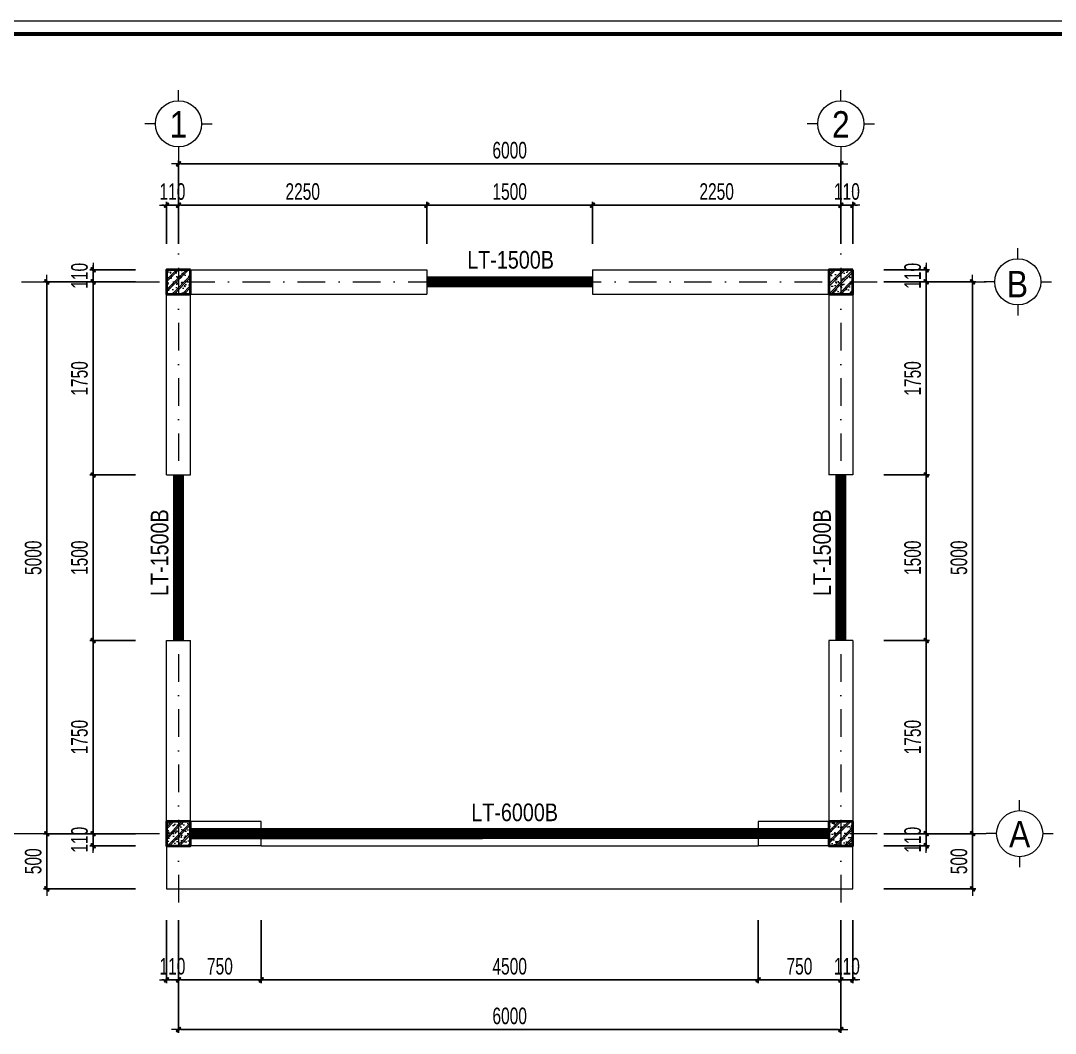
# Model space of a CAD drawing. Header units: millimetres. Extents: x 108335 to 288936, y -578047 to -548347.
# Drawn here: x 240674 to 250047, y -557523 to -548347 of the extents above; entities that cross this region are included whole.
import ezdxf
from ezdxf.enums import TextEntityAlignment as Align

# ---------------------------------------------------------------- set-up
doc = ezdxf.new("R2010")
doc.units = ezdxf.units.MM
doc.header["$MEASUREMENT"] = 0
doc.header["$PDMODE"] = 32
doc.linetypes.add('DASHDOT', pattern=[1, 0.5, -0.25, 0, -0.25])
doc.layers.get('Defpoints').update_dxf_attribs({"color": 1})
doc.layers.add('KCS_LANH_TO', color=3, linetype='Continuous')
doc.layers.add('Khungten_LCDI', color=7, linetype='Continuous')
for name, color, linetype, lineweight in [('LC Dim', 8, 'Continuous', 18), ('LC Hatch', 252, 'Continuous', 9), ('LC ISO', 153, 'Continuous', 13), ('LC Net dam2', 6, 'Continuous', 40), ('LC Net manh', 236, 'Continuous', 5), ('LC Net thay', 7, 'Continuous', 25), ('LC Net truc', 8, 'DASHDOT', 13), ('LC Text1', 3, 'Continuous', 20), ('thay1', 63, 'Continuous', 20)]:
    doc.layers.add(name, color=color, linetype=linetype, lineweight=lineweight)
doc.styles.add('HOATBIF', font='hoatbif.shx', dxfattribs={"width": 0.7})
doc.styles.add('Khungten', font='VHAVAN.TTF', dxfattribs={"width": 0.9, "height": 5000})
doc.styles.add('LC 1', font='VHAVANB.TTF')
doc.styles.add('T2', font='VHARIAL.TTF', dxfattribs={"width": 0.8})
doc.styles.add('Title', font='VHBLACK.TTF', dxfattribs={"width": 0.8})
doc.dimstyles.new('1-100', dxfattribs={"dimscale": 100, "dimtxt": 2.5, "dimasz": 0.35, "dimexe": 0.5, "dimexo": 0, "dimgap": 0.8, "dimtad": 1, "dimdec": 0, "dimzin": 0, "dimdsep": 46, "dimtxsty": 'HOATBIF', "dimblk1": 'DOT', "dimblk2": 'DOT', "dimsah": 1, "dimcen": -1, "dimdle": 1, "dimclrd": 256, "dimclre": 256, "dimclrt": 4, "dimadec": 3, "dimazin": 2, "dimtfac": 0.333333, "dimtdec": 0, "dimtix": 1, "dimtmove": 2, "dimatfit": 3, "dimldrblk": 'DOT', "dimfxl": 1, "dimtvp": 0.833333, "dimtolj": 1, "dimtzin": 0, "dimarcsym": 0})

# ---------------------------------------------------------------- blocks, each defined once
blk = doc.blocks.new('Nha o can bo nhan vien Trung doan')
at = {"layer": 'Defpoints', "lineweight": 0}
blk.add_lwpolyline([(-1200, -14850), (-1200, 14850), (40800, 14850), (40800, -14850)], close=True, dxfattribs=at)
at = {"layer": 'Khungten_LCDI', "color": 5, "lineweight": 60}
blk.add_lwpolyline([(0, -14650), (0, 14650), (40600, 14650), (40600, -14650)], close=True, dxfattribs=at)
at = {"color": 7, "style": 'Khungten', "width": 0.8}
for tag, p in [('REVISION', (39499, -10746)), ('NGAYHT', (39546, -11609))]:
    blk.add_attdef(tag, text='', height=200, dxfattribs=at).set_placement(p, align=Align.CENTER)
at = {"layer": 'LC Text1', "style": 'Title', "width": 1.485915}
for tag, p, p2 in [('TENBANVE1', (36913, -8886), (40339, -8886)), ('TENBANVE2', (36913, -9562), (40339, -9562))]:
    blk.add_attdef(tag, text='', height=250, dxfattribs=at).set_placement(p, p2, align=Align.FIT)
at = {"layer": 'LC Text1', "style": 'Title', "width": 0.7}
blk.add_attdef('SOBANVE', text='', height=250, dxfattribs=at).set_placement((39562, -13896), align=Align.CENTER)
blk = doc.blocks.new('TTRUC')
at = {"layer": 'LC ISO'}
for p, q in [((0, 6.95), (0, 10.13)), ((-6.95, 0), (-10.13, 0)), ((6.95, 0), (10.13, 0)), ((0, -6.95), (0, -10.13))]:
    blk.add_line(p, q, dxfattribs=at)
at = {"layer": 'LC Net manh'}
blk.add_circle((0, 0), 6.95, dxfattribs=at)
blk = doc.blocks.new('DOT')
at = {"layer": 'LC Dim'}
blk.add_line((-3, 0), (3, 0), dxfattribs=at)
at = {"layer": 'LC Dim', "color": 4}
blk.add_line((-1, -1), (1, 1), dxfattribs=at)
blk.add_lwpolyline([(0.5, 1), (-1, -0.5), (-0.5, -1), (1, 0.5)], close=True, dxfattribs=at)
blk = doc.blocks.new('*D492')
at = {"layer": 'Defpoints', "color": 0, "ltscale": 2, "transparency": 16777216}
for p in [(242103.9, -550019), (241993.9, -550367.9), (242103.9, -550367.9)]:
    blk.add_point(p, dxfattribs=at)
at = {"layer": 'LC Dim', "lineweight": -2, "ltscale": 2, "transparency": 16777216}
for p, q in [((241993.9, -550367.9), (241993.9, -549989)), ((242103.9, -550367.9), (242103.9, -549989)), ((241972.9, -550019), (241951.9, -550019)), ((241993.9, -550019), (242103.9, -550019)), ((242124.9, -550019), (242145.9, -550019))]:
    blk.add_line(p, q, dxfattribs=at)
at = {"layer": 'LC Dim', "lineweight": -2, "ltscale": 2, "transparency": 16777216, "xscale": 21, "yscale": 21, "zscale": 21}
blk.add_blockref('DOT', (241993.9, -550019), dxfattribs=at)
at = {"layer": 'LC Dim', "lineweight": -2, "ltscale": 2, "transparency": 16777216, "xscale": 21, "yscale": 21, "zscale": 21, "rotation": 180}
blk.add_blockref('DOT', (242103.9, -550019), dxfattribs=at)
at = {"layer": 'LC Dim', "color": 4, "ltscale": 2, "transparency": 16777216, "insert": (242048.9, -549896), "char_height": 150, "attachment_point": 5, "style": 'HOATBIF'}
blk.add_mtext('\\A1;110', dxfattribs=at)
blk = doc.blocks.new('_Dot')
at = {"color": 0, "linetype": 'ByBlock', "lineweight": -2}
blk.add_line((-0.5, 0), (-1, 0), dxfattribs=at)
at = {"color": 0, "linetype": 'ByBlock', "const_width": 0.5}
blk.add_lwpolyline([(-0.25, 0, 1), (0.25, 0, 1)], format="xyb", close=True, dxfattribs=at)
blk = doc.blocks.new('*D493')
at = {"layer": 'Defpoints', "color": 0, "ltscale": 2, "transparency": 16777216}
for p in [(244353.9, -550019), (242103.9, -550367.9), (244353.9, -550367.9)]:
    blk.add_point(p, dxfattribs=at)
at = {"layer": 'LC Dim', "lineweight": -2, "ltscale": 2, "transparency": 16777216}
for p, q in [((242103.9, -550367.9), (242103.9, -549989)), ((244353.9, -550367.9), (244353.9, -549989)), ((242124.9, -550019), (244332.9, -550019))]:
    blk.add_line(p, q, dxfattribs=at)
at = {"layer": 'LC Dim', "lineweight": -2, "ltscale": 2, "transparency": 16777216, "xscale": 21, "yscale": 21, "zscale": 21, "rotation": 180}
blk.add_blockref('DOT', (242103.9, -550019), dxfattribs=at)
at = {"layer": 'LC Dim', "lineweight": -2, "ltscale": 2, "transparency": 16777216, "xscale": 21, "yscale": 21, "zscale": 21}
blk.add_blockref('DOT', (244353.9, -550019), dxfattribs=at)
at = {"layer": 'LC Dim', "color": 4, "ltscale": 2, "transparency": 16777216, "insert": (243228.9, -549896), "char_height": 150, "attachment_point": 5, "style": 'HOATBIF'}
blk.add_mtext('\\A1;2250', dxfattribs=at)
blk = doc.blocks.new('*D494')
at = {"layer": 'Defpoints', "color": 0, "ltscale": 2, "transparency": 16777216}
for p in [(245853.9, -550019), (244353.9, -550367.9), (245853.9, -550367.9)]:
    blk.add_point(p, dxfattribs=at)
at = {"layer": 'LC Dim', "lineweight": -2, "ltscale": 2, "transparency": 16777216}
for p, q in [((244353.9, -550367.9), (244353.9, -549989)), ((245853.9, -550367.9), (245853.9, -549989)), ((244374.9, -550019), (245832.9, -550019))]:
    blk.add_line(p, q, dxfattribs=at)
at = {"layer": 'LC Dim', "lineweight": -2, "ltscale": 2, "transparency": 16777216, "xscale": 21, "yscale": 21, "zscale": 21, "rotation": 180}
blk.add_blockref('DOT', (244353.9, -550019), dxfattribs=at)
at = {"layer": 'LC Dim', "lineweight": -2, "ltscale": 2, "transparency": 16777216, "xscale": 21, "yscale": 21, "zscale": 21}
blk.add_blockref('DOT', (245853.9, -550019), dxfattribs=at)
at = {"layer": 'LC Dim', "color": 4, "ltscale": 2, "transparency": 16777216, "insert": (245103.9, -549896), "char_height": 150, "attachment_point": 5, "style": 'HOATBIF'}
blk.add_mtext('\\A1;1500', dxfattribs=at)
blk = doc.blocks.new('*D495')
at = {"layer": 'Defpoints', "color": 0, "ltscale": 2, "transparency": 16777216}
for p in [(248103.9, -550019), (245853.9, -550367.9), (248103.9, -550367.9)]:
    blk.add_point(p, dxfattribs=at)
at = {"layer": 'LC Dim', "lineweight": -2, "ltscale": 2, "transparency": 16777216}
for p, q in [((245853.9, -550367.9), (245853.9, -549989)), ((248103.9, -550367.9), (248103.9, -549989)), ((245874.9, -550019), (248082.9, -550019))]:
    blk.add_line(p, q, dxfattribs=at)
at = {"layer": 'LC Dim', "lineweight": -2, "ltscale": 2, "transparency": 16777216, "xscale": 21, "yscale": 21, "zscale": 21, "rotation": 180}
blk.add_blockref('DOT', (245853.9, -550019), dxfattribs=at)
at = {"layer": 'LC Dim', "lineweight": -2, "ltscale": 2, "transparency": 16777216, "xscale": 21, "yscale": 21, "zscale": 21}
blk.add_blockref('DOT', (248103.9, -550019), dxfattribs=at)
at = {"layer": 'LC Dim', "color": 4, "ltscale": 2, "transparency": 16777216, "insert": (246978.9, -549896), "char_height": 150, "attachment_point": 5, "style": 'HOATBIF'}
blk.add_mtext('\\A1;2250', dxfattribs=at)
blk = doc.blocks.new('*D496')
at = {"layer": 'Defpoints', "color": 0, "ltscale": 2, "transparency": 16777216}
for p in [(248213.9, -550019), (248103.9, -550367.9), (248213.9, -550367.9)]:
    blk.add_point(p, dxfattribs=at)
at = {"layer": 'LC Dim', "lineweight": -2, "ltscale": 2, "transparency": 16777216}
for p, q in [((248103.9, -550367.9), (248103.9, -549989)), ((248213.9, -550367.9), (248213.9, -549989)), ((248082.9, -550019), (248061.9, -550019)), ((248103.9, -550019), (248213.9, -550019)), ((248234.9, -550019), (248255.9, -550019))]:
    blk.add_line(p, q, dxfattribs=at)
at = {"layer": 'LC Dim', "lineweight": -2, "ltscale": 2, "transparency": 16777216, "xscale": 21, "yscale": 21, "zscale": 21}
blk.add_blockref('DOT', (248103.9, -550019), dxfattribs=at)
at = {"layer": 'LC Dim', "lineweight": -2, "ltscale": 2, "transparency": 16777216, "xscale": 21, "yscale": 21, "zscale": 21, "rotation": 180}
blk.add_blockref('DOT', (248213.9, -550019), dxfattribs=at)
at = {"layer": 'LC Dim', "color": 4, "ltscale": 2, "transparency": 16777216, "insert": (248158.9, -549896), "char_height": 150, "attachment_point": 5, "style": 'HOATBIF'}
blk.add_mtext('\\A1;110', dxfattribs=at)
blk = doc.blocks.new('*D497')
at = {"layer": 'Defpoints', "color": 0, "ltscale": 2, "transparency": 16777216}
for p in [(248103.9, -549644.6), (242103.9, -550367.9), (248103.9, -550367.9)]:
    blk.add_point(p, dxfattribs=at)
at = {"layer": 'LC Dim', "lineweight": -2, "ltscale": 2, "transparency": 16777216}
for p, q in [((242103.9, -550367.9), (242103.9, -549614.6)), ((248103.9, -550367.9), (248103.9, -549614.6)), ((242124.9, -549644.6), (248082.9, -549644.6))]:
    blk.add_line(p, q, dxfattribs=at)
at = {"layer": 'LC Dim', "lineweight": -2, "ltscale": 2, "transparency": 16777216, "xscale": 21, "yscale": 21, "zscale": 21, "rotation": 180}
blk.add_blockref('DOT', (242103.9, -549644.6), dxfattribs=at)
at = {"layer": 'LC Dim', "lineweight": -2, "ltscale": 2, "transparency": 16777216, "xscale": 21, "yscale": 21, "zscale": 21}
blk.add_blockref('DOT', (248103.9, -549644.6), dxfattribs=at)
at = {"layer": 'LC Dim', "color": 4, "ltscale": 2, "transparency": 16777216, "insert": (245103.9, -549521.6), "char_height": 150, "attachment_point": 5, "style": 'HOATBIF'}
blk.add_mtext('\\A1;6000', dxfattribs=at)
blk = doc.blocks.new('*D498')
at = {"layer": 'Defpoints', "color": 0, "ltscale": 2, "transparency": 16777216}
for p in [(241330, -555713.8), (241714.1, -555713.8), (241714.1, -555823.8)]:
    blk.add_point(p, dxfattribs=at)
at = {"layer": 'LC Dim', "lineweight": -2, "ltscale": 2, "transparency": 16777216}
for p, q in [((241330, -555692.8), (241330, -555671.8)), ((241714.1, -555713.8), (241300, -555713.8)), ((241330, -555823.8), (241330, -555713.8)), ((241714.1, -555823.8), (241300, -555823.8)), ((241330, -555844.8), (241330, -555865.8))]:
    blk.add_line(p, q, dxfattribs=at)
at = {"layer": 'LC Dim', "lineweight": -2, "ltscale": 2, "transparency": 16777216, "xscale": 21, "yscale": 21, "zscale": 21}
for p, rotation in [((241330, -555713.8), 270), ((241330, -555823.8), 90)]:
    blk.add_blockref('DOT', p, dxfattribs=dict(at, rotation=rotation))
at = {"layer": 'LC Dim', "color": 4, "ltscale": 2, "transparency": 16777216, "insert": (241207, -555768.8), "char_height": 150, "attachment_point": 5, "rotation": 90, "style": 'HOATBIF'}
blk.add_mtext('\\A1;110', dxfattribs=at)
blk = doc.blocks.new('*D499')
at = {"layer": 'Defpoints', "color": 0, "ltscale": 2, "transparency": 16777216}
for p in [(241330, -553963.8), (241714.1, -553963.8), (241714.1, -555713.8)]:
    blk.add_point(p, dxfattribs=at)
at = {"layer": 'LC Dim', "lineweight": -2, "ltscale": 2, "transparency": 16777216}
for p, q in [((241714.1, -553963.8), (241300, -553963.8)), ((241330, -555692.8), (241330, -553984.8)), ((241714.1, -555713.8), (241300, -555713.8))]:
    blk.add_line(p, q, dxfattribs=at)
at = {"layer": 'LC Dim', "lineweight": -2, "ltscale": 2, "transparency": 16777216, "xscale": 21, "yscale": 21, "zscale": 21}
for p, rotation in [((241330, -553963.8), 90), ((241330, -555713.8), 270)]:
    blk.add_blockref('DOT', p, dxfattribs=dict(at, rotation=rotation))
at = {"layer": 'LC Dim', "color": 4, "ltscale": 2, "transparency": 16777216, "insert": (241207, -554838.8), "char_height": 150, "attachment_point": 5, "rotation": 90, "style": 'HOATBIF'}
blk.add_mtext('\\A1;1750', dxfattribs=at)
blk = doc.blocks.new('*D500')
at = {"layer": 'Defpoints', "color": 0, "ltscale": 2, "transparency": 16777216}
for p in [(241330, -552463.8), (241714.1, -552463.8), (241714.1, -553963.8)]:
    blk.add_point(p, dxfattribs=at)
at = {"layer": 'LC Dim', "lineweight": -2, "ltscale": 2, "transparency": 16777216}
for p, q in [((241714.1, -552463.8), (241300, -552463.8)), ((241330, -553942.8), (241330, -552484.8)), ((241714.1, -553963.8), (241300, -553963.8))]:
    blk.add_line(p, q, dxfattribs=at)
at = {"layer": 'LC Dim', "lineweight": -2, "ltscale": 2, "transparency": 16777216, "xscale": 21, "yscale": 21, "zscale": 21}
for p, rotation in [((241330, -552463.8), 90), ((241330, -553963.8), 270)]:
    blk.add_blockref('DOT', p, dxfattribs=dict(at, rotation=rotation))
at = {"layer": 'LC Dim', "color": 4, "ltscale": 2, "transparency": 16777216, "insert": (241207, -553213.8), "char_height": 150, "attachment_point": 5, "rotation": 90, "style": 'HOATBIF'}
blk.add_mtext('\\A1;1500', dxfattribs=at)
blk = doc.blocks.new('*D501')
at = {"layer": 'Defpoints', "color": 0, "ltscale": 2, "transparency": 16777216}
for p in [(241330, -550713.8), (241714.1, -550713.8), (241714.1, -552463.8)]:
    blk.add_point(p, dxfattribs=at)
at = {"layer": 'LC Dim', "lineweight": -2, "ltscale": 2, "transparency": 16777216}
for p, q in [((241714.1, -550713.8), (241300, -550713.8)), ((241330, -552442.8), (241330, -550734.8)), ((241714.1, -552463.8), (241300, -552463.8))]:
    blk.add_line(p, q, dxfattribs=at)
at = {"layer": 'LC Dim', "lineweight": -2, "ltscale": 2, "transparency": 16777216, "xscale": 21, "yscale": 21, "zscale": 21}
for p, rotation in [((241330, -550713.8), 90), ((241330, -552463.8), 270)]:
    blk.add_blockref('DOT', p, dxfattribs=dict(at, rotation=rotation))
at = {"layer": 'LC Dim', "color": 4, "ltscale": 2, "transparency": 16777216, "insert": (241207, -551588.8), "char_height": 150, "attachment_point": 5, "rotation": 90, "style": 'HOATBIF'}
blk.add_mtext('\\A1;1750', dxfattribs=at)
blk = doc.blocks.new('*D502')
at = {"layer": 'Defpoints', "color": 0, "ltscale": 2, "transparency": 16777216}
for p in [(241330, -550603.8), (241714.1, -550603.8), (241714.1, -550713.8)]:
    blk.add_point(p, dxfattribs=at)
at = {"layer": 'LC Dim', "lineweight": -2, "ltscale": 2, "transparency": 16777216}
for p, q in [((241714.1, -550603.8), (241300, -550603.8)), ((241330, -550582.8), (241330, -550561.8)), ((241330, -550713.8), (241330, -550603.8)), ((241714.1, -550713.8), (241300, -550713.8)), ((241330, -550734.8), (241330, -550755.8))]:
    blk.add_line(p, q, dxfattribs=at)
at = {"layer": 'LC Dim', "lineweight": -2, "ltscale": 2, "transparency": 16777216, "xscale": 21, "yscale": 21, "zscale": 21}
for p, rotation in [((241330, -550603.8), 270), ((241330, -550713.8), 90)]:
    blk.add_blockref('DOT', p, dxfattribs=dict(at, rotation=rotation))
at = {"layer": 'LC Dim', "color": 4, "ltscale": 2, "transparency": 16777216, "insert": (241207, -550658.8), "char_height": 150, "attachment_point": 5, "rotation": 90, "style": 'HOATBIF'}
blk.add_mtext('\\A1;110', dxfattribs=at)
blk = doc.blocks.new('*D503')
at = {"layer": 'Defpoints', "color": 0, "ltscale": 2, "transparency": 16777216}
for p in [(241714.1, -550713.8), (240910.7, -555713.8), (241714.1, -555713.8)]:
    blk.add_point(p, dxfattribs=at)
at = {"layer": 'LC Dim', "lineweight": -2, "ltscale": 2, "transparency": 16777216}
for p, q in [((241714.1, -550713.8), (240880.7, -550713.8)), ((240910.7, -550734.8), (240910.7, -555692.8)), ((241714.1, -555713.8), (240880.7, -555713.8))]:
    blk.add_line(p, q, dxfattribs=at)
at = {"layer": 'LC Dim', "lineweight": -2, "ltscale": 2, "transparency": 16777216, "xscale": 21, "yscale": 21, "zscale": 21}
for p, rotation in [((240910.7, -550713.8), 90), ((240910.7, -555713.8), 270)]:
    blk.add_blockref('DOT', p, dxfattribs=dict(at, rotation=rotation))
at = {"layer": 'LC Dim', "color": 4, "ltscale": 2, "transparency": 16777216, "insert": (240787.7, -553213.8), "char_height": 150, "attachment_point": 5, "rotation": 90, "style": 'HOATBIF'}
blk.add_mtext('\\A1;5000', dxfattribs=at)
blk = doc.blocks.new('*D504')
at = {"layer": 'Defpoints', "color": 0, "ltscale": 2, "transparency": 16777216}
for p in [(241714.1, -555713.8), (240910.7, -556213.8), (241714.1, -556213.8)]:
    blk.add_point(p, dxfattribs=at)
at = {"layer": 'LC Dim', "lineweight": -2, "ltscale": 2, "transparency": 16777216}
for p, q in [((241714.1, -555713.8), (240880.7, -555713.8)), ((240910.7, -555734.8), (240910.7, -556192.8)), ((241714.1, -556213.8), (240880.7, -556213.8))]:
    blk.add_line(p, q, dxfattribs=at)
at = {"layer": 'LC Dim', "lineweight": -2, "ltscale": 2, "transparency": 16777216, "xscale": 21, "yscale": 21, "zscale": 21}
for p, rotation in [((240910.7, -555713.8), 90), ((240910.7, -556213.8), 270)]:
    blk.add_blockref('DOT', p, dxfattribs=dict(at, rotation=rotation))
at = {"layer": 'LC Dim', "color": 4, "ltscale": 2, "transparency": 16777216, "insert": (240787.7, -555963.8), "char_height": 150, "attachment_point": 5, "rotation": 90, "style": 'HOATBIF'}
blk.add_mtext('\\A1;500', dxfattribs=at)
blk = doc.blocks.new('*D505')
at = {"layer": 'Defpoints', "color": 0, "ltscale": 2, "transparency": 16777216}
for p in [(248493.6, -555713.8), (248877.8, -555713.8), (248493.6, -555823.8)]:
    blk.add_point(p, dxfattribs=at)
at = {"layer": 'LC Dim', "lineweight": -2, "ltscale": 2, "transparency": 16777216}
for p, q in [((248877.8, -555692.8), (248877.8, -555671.8)), ((248493.6, -555713.8), (248907.8, -555713.8)), ((248877.8, -555823.8), (248877.8, -555713.8)), ((248493.6, -555823.8), (248907.8, -555823.8)), ((248877.8, -555844.8), (248877.8, -555865.8))]:
    blk.add_line(p, q, dxfattribs=at)
at = {"layer": 'LC Dim', "lineweight": -2, "ltscale": 2, "transparency": 16777216, "xscale": 21, "yscale": 21, "zscale": 21}
for p, rotation in [((248877.8, -555713.8), 270), ((248877.8, -555823.8), 90)]:
    blk.add_blockref('DOT', p, dxfattribs=dict(at, rotation=rotation))
at = {"layer": 'LC Dim', "color": 4, "ltscale": 2, "transparency": 16777216, "insert": (248754.8, -555768.8), "char_height": 150, "attachment_point": 5, "rotation": 90, "style": 'HOATBIF'}
blk.add_mtext('\\A1;110', dxfattribs=at)
blk = doc.blocks.new('*D506')
at = {"layer": 'Defpoints', "color": 0, "ltscale": 2, "transparency": 16777216}
for p in [(248493.6, -553963.8), (248877.8, -553963.8), (248493.6, -555713.8)]:
    blk.add_point(p, dxfattribs=at)
at = {"layer": 'LC Dim', "lineweight": -2, "ltscale": 2, "transparency": 16777216}
for p, q in [((248493.6, -553963.8), (248907.8, -553963.8)), ((248877.8, -555692.8), (248877.8, -553984.8)), ((248493.6, -555713.8), (248907.8, -555713.8))]:
    blk.add_line(p, q, dxfattribs=at)
at = {"layer": 'LC Dim', "lineweight": -2, "ltscale": 2, "transparency": 16777216, "xscale": 21, "yscale": 21, "zscale": 21}
for p, rotation in [((248877.8, -553963.8), 90), ((248877.8, -555713.8), 270)]:
    blk.add_blockref('DOT', p, dxfattribs=dict(at, rotation=rotation))
at = {"layer": 'LC Dim', "color": 4, "ltscale": 2, "transparency": 16777216, "insert": (248754.8, -554838.8), "char_height": 150, "attachment_point": 5, "rotation": 90, "style": 'HOATBIF'}
blk.add_mtext('\\A1;1750', dxfattribs=at)
blk = doc.blocks.new('*D507')
at = {"layer": 'Defpoints', "color": 0, "ltscale": 2, "transparency": 16777216}
for p in [(248493.6, -552463.8), (248877.8, -552463.8), (248493.6, -553963.8)]:
    blk.add_point(p, dxfattribs=at)
at = {"layer": 'LC Dim', "lineweight": -2, "ltscale": 2, "transparency": 16777216}
for p, q in [((248493.6, -552463.8), (248907.8, -552463.8)), ((248877.8, -553942.8), (248877.8, -552484.8)), ((248493.6, -553963.8), (248907.8, -553963.8))]:
    blk.add_line(p, q, dxfattribs=at)
at = {"layer": 'LC Dim', "lineweight": -2, "ltscale": 2, "transparency": 16777216, "xscale": 21, "yscale": 21, "zscale": 21}
for p, rotation in [((248877.8, -552463.8), 90), ((248877.8, -553963.8), 270)]:
    blk.add_blockref('DOT', p, dxfattribs=dict(at, rotation=rotation))
at = {"layer": 'LC Dim', "color": 4, "ltscale": 2, "transparency": 16777216, "insert": (248754.8, -553213.8), "char_height": 150, "attachment_point": 5, "rotation": 90, "style": 'HOATBIF'}
blk.add_mtext('\\A1;1500', dxfattribs=at)
blk = doc.blocks.new('*D508')
at = {"layer": 'Defpoints', "color": 0, "ltscale": 2, "transparency": 16777216}
for p in [(248493.6, -550713.8), (248877.8, -550713.8), (248493.6, -552463.8)]:
    blk.add_point(p, dxfattribs=at)
at = {"layer": 'LC Dim', "lineweight": -2, "ltscale": 2, "transparency": 16777216}
for p, q in [((248493.6, -550713.8), (248907.8, -550713.8)), ((248877.8, -552442.8), (248877.8, -550734.8)), ((248493.6, -552463.8), (248907.8, -552463.8))]:
    blk.add_line(p, q, dxfattribs=at)
at = {"layer": 'LC Dim', "lineweight": -2, "ltscale": 2, "transparency": 16777216, "xscale": 21, "yscale": 21, "zscale": 21}
for p, rotation in [((248877.8, -550713.8), 90), ((248877.8, -552463.8), 270)]:
    blk.add_blockref('DOT', p, dxfattribs=dict(at, rotation=rotation))
at = {"layer": 'LC Dim', "color": 4, "ltscale": 2, "transparency": 16777216, "insert": (248754.8, -551588.8), "char_height": 150, "attachment_point": 5, "rotation": 90, "style": 'HOATBIF'}
blk.add_mtext('\\A1;1750', dxfattribs=at)
blk = doc.blocks.new('*D509')
at = {"layer": 'Defpoints', "color": 0, "ltscale": 2, "transparency": 16777216}
for p in [(248493.6, -550603.8), (248877.8, -550603.8), (248493.6, -550713.8)]:
    blk.add_point(p, dxfattribs=at)
at = {"layer": 'LC Dim', "lineweight": -2, "ltscale": 2, "transparency": 16777216}
for p, q in [((248493.6, -550603.8), (248907.8, -550603.8)), ((248877.8, -550582.8), (248877.8, -550561.8)), ((248877.8, -550713.8), (248877.8, -550603.8)), ((248493.6, -550713.8), (248907.8, -550713.8)), ((248877.8, -550734.8), (248877.8, -550755.8))]:
    blk.add_line(p, q, dxfattribs=at)
at = {"layer": 'LC Dim', "lineweight": -2, "ltscale": 2, "transparency": 16777216, "xscale": 21, "yscale": 21, "zscale": 21}
for p, rotation in [((248877.8, -550603.8), 270), ((248877.8, -550713.8), 90)]:
    blk.add_blockref('DOT', p, dxfattribs=dict(at, rotation=rotation))
at = {"layer": 'LC Dim', "color": 4, "ltscale": 2, "transparency": 16777216, "insert": (248754.8, -550658.8), "char_height": 150, "attachment_point": 5, "rotation": 90, "style": 'HOATBIF'}
blk.add_mtext('\\A1;110', dxfattribs=at)
blk = doc.blocks.new('*D510')
at = {"layer": 'Defpoints', "color": 0, "ltscale": 2, "transparency": 16777216}
for p in [(248493.6, -550713.8), (248493.6, -555713.8), (249297, -555713.8)]:
    blk.add_point(p, dxfattribs=at)
at = {"layer": 'LC Dim', "lineweight": -2, "ltscale": 2, "transparency": 16777216}
for p, q in [((248493.6, -550713.8), (249327, -550713.8)), ((249297, -550734.8), (249297, -555692.8)), ((248493.6, -555713.8), (249327, -555713.8))]:
    blk.add_line(p, q, dxfattribs=at)
at = {"layer": 'LC Dim', "lineweight": -2, "ltscale": 2, "transparency": 16777216, "xscale": 21, "yscale": 21, "zscale": 21}
for p, rotation in [((249297, -550713.8), 90), ((249297, -555713.8), 270)]:
    blk.add_blockref('DOT', p, dxfattribs=dict(at, rotation=rotation))
at = {"layer": 'LC Dim', "color": 4, "ltscale": 2, "transparency": 16777216, "insert": (249174, -553213.8), "char_height": 150, "attachment_point": 5, "rotation": 90, "style": 'HOATBIF'}
blk.add_mtext('\\A1;5000', dxfattribs=at)
blk = doc.blocks.new('*D511')
at = {"layer": 'Defpoints', "color": 0, "ltscale": 2, "transparency": 16777216}
for p in [(248493.6, -555713.8), (248493.6, -556213.8), (249297, -556213.8)]:
    blk.add_point(p, dxfattribs=at)
at = {"layer": 'LC Dim', "lineweight": -2, "ltscale": 2, "transparency": 16777216}
for p, q in [((248493.6, -555713.8), (249327, -555713.8)), ((249297, -555734.8), (249297, -556192.8)), ((248493.6, -556213.8), (249327, -556213.8))]:
    blk.add_line(p, q, dxfattribs=at)
at = {"layer": 'LC Dim', "lineweight": -2, "ltscale": 2, "transparency": 16777216, "xscale": 21, "yscale": 21, "zscale": 21}
for p, rotation in [((249297, -555713.8), 90), ((249297, -556213.8), 270)]:
    blk.add_blockref('DOT', p, dxfattribs=dict(at, rotation=rotation))
at = {"layer": 'LC Dim', "color": 4, "ltscale": 2, "transparency": 16777216, "insert": (249174, -555963.8), "char_height": 150, "attachment_point": 5, "rotation": 90, "style": 'HOATBIF'}
blk.add_mtext('\\A1;500', dxfattribs=at)
blk = doc.blocks.new('*D512')
at = {"layer": 'Defpoints', "color": 0, "ltscale": 2, "transparency": 16777216}
for p in [(241993.9, -556497.5), (242103.9, -556497.5), (242103.9, -557039.2)]:
    blk.add_point(p, dxfattribs=at)
at = {"layer": 'LC Dim', "lineweight": -2, "ltscale": 2, "transparency": 16777216}
for p, q in [((241993.9, -556497.5), (241993.9, -557069.2)), ((242103.9, -556497.5), (242103.9, -557069.2)), ((241972.9, -557039.2), (241951.9, -557039.2)), ((241993.9, -557039.2), (242103.9, -557039.2)), ((242124.9, -557039.2), (242145.9, -557039.2))]:
    blk.add_line(p, q, dxfattribs=at)
at = {"layer": 'LC Dim', "lineweight": -2, "ltscale": 2, "transparency": 16777216, "xscale": 21, "yscale": 21, "zscale": 21}
blk.add_blockref('DOT', (241993.9, -557039.2), dxfattribs=at)
at = {"layer": 'LC Dim', "lineweight": -2, "ltscale": 2, "transparency": 16777216, "xscale": 21, "yscale": 21, "zscale": 21, "rotation": 180}
blk.add_blockref('DOT', (242103.9, -557039.2), dxfattribs=at)
at = {"layer": 'LC Dim', "color": 4, "ltscale": 2, "transparency": 16777216, "insert": (242048.9, -556916.2), "char_height": 150, "attachment_point": 5, "style": 'HOATBIF'}
blk.add_mtext('\\A1;110', dxfattribs=at)
blk = doc.blocks.new('*D513')
at = {"layer": 'Defpoints', "color": 0, "ltscale": 2, "transparency": 16777216}
for p in [(242103.9, -556497.5), (242853.9, -556497.5), (242853.9, -557039.2)]:
    blk.add_point(p, dxfattribs=at)
at = {"layer": 'LC Dim', "lineweight": -2, "ltscale": 2, "transparency": 16777216}
for p, q in [((242103.9, -556497.5), (242103.9, -557069.2)), ((242853.9, -556497.5), (242853.9, -557069.2)), ((242124.9, -557039.2), (242832.9, -557039.2))]:
    blk.add_line(p, q, dxfattribs=at)
at = {"layer": 'LC Dim', "lineweight": -2, "ltscale": 2, "transparency": 16777216, "xscale": 21, "yscale": 21, "zscale": 21, "rotation": 180}
blk.add_blockref('DOT', (242103.9, -557039.2), dxfattribs=at)
at = {"layer": 'LC Dim', "lineweight": -2, "ltscale": 2, "transparency": 16777216, "xscale": 21, "yscale": 21, "zscale": 21}
blk.add_blockref('DOT', (242853.9, -557039.2), dxfattribs=at)
at = {"layer": 'LC Dim', "color": 4, "ltscale": 2, "transparency": 16777216, "insert": (242478.9, -556916.2), "char_height": 150, "attachment_point": 5, "style": 'HOATBIF'}
blk.add_mtext('\\A1;750', dxfattribs=at)
blk = doc.blocks.new('*D514')
at = {"layer": 'Defpoints', "color": 0, "ltscale": 2, "transparency": 16777216}
for p in [(242853.9, -556497.5), (247353.9, -556497.5), (247353.9, -557039.2)]:
    blk.add_point(p, dxfattribs=at)
at = {"layer": 'LC Dim', "lineweight": -2, "ltscale": 2, "transparency": 16777216}
for p, q in [((242853.9, -556497.5), (242853.9, -557069.2)), ((247353.9, -556497.5), (247353.9, -557069.2)), ((242874.9, -557039.2), (247332.9, -557039.2))]:
    blk.add_line(p, q, dxfattribs=at)
at = {"layer": 'LC Dim', "lineweight": -2, "ltscale": 2, "transparency": 16777216, "xscale": 21, "yscale": 21, "zscale": 21, "rotation": 180}
blk.add_blockref('DOT', (242853.9, -557039.2), dxfattribs=at)
at = {"layer": 'LC Dim', "lineweight": -2, "ltscale": 2, "transparency": 16777216, "xscale": 21, "yscale": 21, "zscale": 21}
blk.add_blockref('DOT', (247353.9, -557039.2), dxfattribs=at)
at = {"layer": 'LC Dim', "color": 4, "ltscale": 2, "transparency": 16777216, "insert": (245103.9, -556916.2), "char_height": 150, "attachment_point": 5, "style": 'HOATBIF'}
blk.add_mtext('\\A1;4500', dxfattribs=at)
blk = doc.blocks.new('*D515')
at = {"layer": 'Defpoints', "color": 0, "ltscale": 2, "transparency": 16777216}
for p in [(247353.9, -556497.5), (248103.9, -556497.5), (248103.9, -557039.2)]:
    blk.add_point(p, dxfattribs=at)
at = {"layer": 'LC Dim', "lineweight": -2, "ltscale": 2, "transparency": 16777216}
for p, q in [((247353.9, -556497.5), (247353.9, -557069.2)), ((248103.9, -556497.5), (248103.9, -557069.2)), ((247374.9, -557039.2), (248082.9, -557039.2))]:
    blk.add_line(p, q, dxfattribs=at)
at = {"layer": 'LC Dim', "lineweight": -2, "ltscale": 2, "transparency": 16777216, "xscale": 21, "yscale": 21, "zscale": 21, "rotation": 180}
blk.add_blockref('DOT', (247353.9, -557039.2), dxfattribs=at)
at = {"layer": 'LC Dim', "lineweight": -2, "ltscale": 2, "transparency": 16777216, "xscale": 21, "yscale": 21, "zscale": 21}
blk.add_blockref('DOT', (248103.9, -557039.2), dxfattribs=at)
at = {"layer": 'LC Dim', "color": 4, "ltscale": 2, "transparency": 16777216, "insert": (247728.9, -556916.2), "char_height": 150, "attachment_point": 5, "style": 'HOATBIF'}
blk.add_mtext('\\A1;750', dxfattribs=at)
blk = doc.blocks.new('*D516')
at = {"layer": 'Defpoints', "color": 0, "ltscale": 2, "transparency": 16777216}
for p in [(248103.9, -556497.5), (248213.9, -556497.5), (248213.9, -557039.2)]:
    blk.add_point(p, dxfattribs=at)
at = {"layer": 'LC Dim', "lineweight": -2, "ltscale": 2, "transparency": 16777216}
for p, q in [((248103.9, -556497.5), (248103.9, -557069.2)), ((248213.9, -556497.5), (248213.9, -557069.2)), ((248082.9, -557039.2), (248061.9, -557039.2)), ((248103.9, -557039.2), (248213.9, -557039.2)), ((248234.9, -557039.2), (248255.9, -557039.2))]:
    blk.add_line(p, q, dxfattribs=at)
at = {"layer": 'LC Dim', "lineweight": -2, "ltscale": 2, "transparency": 16777216, "xscale": 21, "yscale": 21, "zscale": 21}
blk.add_blockref('DOT', (248103.9, -557039.2), dxfattribs=at)
at = {"layer": 'LC Dim', "lineweight": -2, "ltscale": 2, "transparency": 16777216, "xscale": 21, "yscale": 21, "zscale": 21, "rotation": 180}
blk.add_blockref('DOT', (248213.9, -557039.2), dxfattribs=at)
at = {"layer": 'LC Dim', "color": 4, "ltscale": 2, "transparency": 16777216, "insert": (248158.9, -556916.2), "char_height": 150, "attachment_point": 5, "style": 'HOATBIF'}
blk.add_mtext('\\A1;110', dxfattribs=at)
blk = doc.blocks.new('*D517')
at = {"layer": 'Defpoints', "color": 0, "ltscale": 2, "transparency": 16777216}
for p in [(242103.9, -556497.5), (248103.9, -556497.5), (248103.9, -557489.1)]:
    blk.add_point(p, dxfattribs=at)
at = {"layer": 'LC Dim', "lineweight": -2, "ltscale": 2, "transparency": 16777216}
for p, q in [((242103.9, -556497.5), (242103.9, -557519.1)), ((248103.9, -556497.5), (248103.9, -557519.1)), ((242124.9, -557489.1), (248082.9, -557489.1))]:
    blk.add_line(p, q, dxfattribs=at)
at = {"layer": 'LC Dim', "lineweight": -2, "ltscale": 2, "transparency": 16777216, "xscale": 21, "yscale": 21, "zscale": 21, "rotation": 180}
blk.add_blockref('DOT', (242103.9, -557489.1), dxfattribs=at)
at = {"layer": 'LC Dim', "lineweight": -2, "ltscale": 2, "transparency": 16777216, "xscale": 21, "yscale": 21, "zscale": 21}
blk.add_blockref('DOT', (248103.9, -557489.1), dxfattribs=at)
at = {"layer": 'LC Dim', "color": 4, "ltscale": 2, "transparency": 16777216, "insert": (245103.9, -557366.1), "char_height": 150, "attachment_point": 5, "style": 'HOATBIF'}
blk.add_mtext('\\A1;6000', dxfattribs=at)
blk = doc.blocks.new('A$C244B5B27')
at = {"layer": 'LC Hatch'}
h = blk.add_hatch(dxfattribs=at)
h.set_pattern_fill('CHAU-01', color=256, scale=15, pattern_type=2)
h.set_pattern_definition([(50, (-1043319.22, 434015.82), (107.5890274, -9.41282), [11.25, -123.75]), (355, (-1043319.22, 434015.82), (-20.8127, 112.82882), [9, -99]), (100.4514, (-1043310.25, 434015.04), (86.776407, 103.415931), [9.561029, -105.171317]), (46.1842, (-1043319.22, 434045.82), (160.086157, -24.827852), [16.875, -185.625]), (96.6356, (-1043305.88, 434043.75), (140.199406, 146.11768), [14.341543, -157.75695]), (351.1842, (-1043319.22, 434045.82), (140.199292, 146.11779), [13.5, -148.5]), (21, (-1043304.22, 434038.32), (89.536058, -60.3928336), [11.25, -123.75]), (326, (-1043304.22, 434038.32), (36.4973, 108.772507), [9, -99]), (71.4514, (-1043296.76, 434033.29), (126.033394, 48.3795745), [9.561029, -105.171317]), (37.5, (-1043319.22, 434015.823), (1.8239783, 49.9340781), [0, -97.8, 0, -100.5, 0, -99.375]), (7.5, (-1043319.22, 434015.82), (39.4604306, 59.1617568), [0, -57.3, 0, -95.55, 0, -37.875]), (327.5, (-1043352.67, 434015.823), (80.0733654, -3.3832308), [0, -37.5, 0, -117, 0, -155.25]), (317.5, (-1043367.67, 434015.82), (87.4779254, 15.0157473), [0, -48.75, 0, -77.7, 0, -110.25]), (45, (-1043319.22, 434015.82), (-45.0780573, 45.0780573), []), (45, (-1043319.22, 434034.2), (-45.0780573, 45.0780573), [])])
h.paths.add_polyline_path([(110, 110), (-110, 110), (-110, -110), (110, -110)])
at = {"layer": 'LC Net dam2'}
blk.add_lwpolyline([(-110, -110), (110, -110), (110, 110), (-110, 110)], close=True, dxfattribs=at)

msp = doc.modelspace()

# ---------------------------------------------------------------- linework, layer by layer
at = {"layer": 'KCS_LANH_TO', "color": 2, "ltscale": 2, "const_width": 100}
for points in [[(244353.87, -550713.9), (245853.87, -550713.75)], [(242103.95, -552463.75), (242103.95, -553963.75)], [(248105.1, -552463.75), (248105.1, -553963.75)], [(242213.87, -555713.75), (247993.87, -555713.49)]]:
    msp.add_lwpolyline(points, dxfattribs=at)
at = {"layer": 'LC Net manh'}
for p, q in [((241993.87, -552463.75), (241993.87, -550603.75)), ((241993.87, -550603.75), (244353.87, -550603.75)), ((244353.87, -550603.75), (244353.87, -550823.75)), ((245853.87, -550603.75), (248213.87, -550603.75)), ((245853.87, -550603.75), (245853.87, -550823.75)), ((248213.87, -550603.75), (248213.87, -552463.75)), ((242213.87, -552463.75), (242213.87, -550823.75)), ((242213.87, -550823.75), (244353.87, -550823.75)), ((245853.87, -550823.75), (247993.87, -550823.75)), ((247993.87, -550823.75), (247993.87, -552463.75)), ((241993.87, -552463.75), (242213.87, -552463.75)), ((248213.87, -552463.75), (247993.87, -552463.75)), ((241993.87, -555823.75), (241993.87, -553963.75)), ((241993.87, -553963.75), (242213.87, -553963.75)), ((242213.87, -555603.75), (242213.87, -553963.75)), ((247993.87, -553963.75), (247993.87, -555603.75)), ((248213.87, -553963.75), (247993.87, -553963.75)), ((248213.87, -553963.75), (248213.87, -555823.75)), ((242853.87, -555603.75), (242213.87, -555603.75)), ((242853.87, -555823.75), (242853.87, -555603.75)), ((247993.87, -555603.75), (247353.87, -555603.75)), ((247353.87, -555603.75), (247353.87, -555823.75)), ((242853.87, -555823.75), (241993.87, -555823.75)), ((248213.87, -555823.75), (247353.87, -555823.75))]:
    msp.add_line(p, q, dxfattribs=at)
at = {"layer": 'LC Net truc', "ltscale": 500}
for p, q in [((242103.87, -549585.97), (242103.87, -556432.79)), ((248103.87, -549585.97), (248103.87, -556432.79)), ((240682.5, -550713.75), (249419.88, -550713.75)), ((240682.5, -555713.75), (249419.88, -555713.75))]:
    msp.add_line(p, q, dxfattribs=at)
at = {"layer": 'thay1', "ltscale": 2}
for p, q in [((241993.87, -555823.75), (241993.87, -556213.75)), ((242853.87, -555823.75), (247353.87, -555823.75)), ((248213.87, -556213.75), (248213.87, -555823.75)), ((241993.87, -556213.75), (248213.87, -556213.75))]:
    msp.add_line(p, q, dxfattribs=at)

# ---------------------------------------------------------------- block references
at = {"layer": 'LC Hatch', "rotation": 180}
for p in [(242103.87, -550713.75), (248103.87, -550713.75), (242103.87, -555713.75), (248103.87, -555713.75)]:
    msp.add_blockref('A$C244B5B27', p, dxfattribs=at)
at = {"layer": 'LC ISO', "xscale": 30, "yscale": 30, "zscale": 30}
for p in [(242103.87, -549282.01), (248103.87, -549282.01), (240378.55, -555713.75), (249723.84, -555713.75)]:
    msp.add_blockref('TTRUC', p, dxfattribs=at)
at = {"layer": 'LC ISO', "xscale": 30, "yscale": 30, "zscale": 30, "rotation": 180}
msp.add_blockref('TTRUC', (249706.98, -550713.75), dxfattribs=at)
at = {"layer": 'LC Net thay', "xscale": 0.6, "yscale": 0.6, "zscale": 0.6}
msp.add_blockref('Nha o can bo nhan vien Trung doan', (239255.7, -557257.19, 0), dxfattribs=at)

# ---------------------------------------------------------------- texts
at = {"layer": 'LC Text1', "ltscale": 0.2, "style": 'LC 1', "width": 0.9}
for s, p in [('1', (242103.87, -549479)), ('2', (248103.87, -549479)), ('b', (249703.46, -550926.25)), ('a', (249724.01, -555910.74))]:
    msp.add_text(s, height=240, dxfattribs=at).set_placement(p, align=Align.BOTTOM_CENTER)
at = {"layer": 'LC Text1', "style": 'T2', "width": 0.8}
for s, p in [('lt-1500B', (245112.03, -550593.85, 0)), ('lt-6000B', (245148.79, -555600.54))]:
    msp.add_text(s, height=160, dxfattribs=at).set_placement(p, align=Align.CENTER)
for p in [(242012.16, -553167.36), (248013.31, -553167.36)]:
    msp.add_text('lt-1500B', height=160, rotation=90, dxfattribs=at).set_placement(p, align=Align.CENTER)

# ---------------------------------------------------------------- dimensions: what is measured, and where the dimension line sits
at = {"layer": 'LC Dim', "ltscale": 2}
for base, p1, p2, picture, middle in [((248103.87, -549644.56), (242103.87, -550367.86), (248103.87, -550367.86), '*D497', (245103.87, -549521.56)), ((242103.87, -550018.96), (241993.87, -550367.86), (242103.87, -550367.86), '*D492', (242048.87, -549895.96)), ((244353.87, -550018.96), (242103.87, -550367.86), (244353.87, -550367.86), '*D493', (243228.87, -549895.96)), ((245853.87, -550018.96), (244353.87, -550367.86), (245853.87, -550367.86), '*D494', (245103.87, -549895.96)), ((248103.87, -550018.96), (245853.87, -550367.86), (248103.87, -550367.86), '*D495', (246978.87, -549895.96)), ((248213.87, -550018.96), (248103.87, -550367.86), (248213.87, -550367.86), '*D496', (248158.87, -549895.96)), ((242103.87, -557039.22), (241993.87, -556497.49), (242103.87, -556497.49), '*D512', (242048.87, -556916.22)), ((242853.87, -557039.22), (242103.87, -556497.49), (242853.87, -556497.49), '*D513', (242478.87, -556916.22)), ((248103.87, -557489.08), (242103.87, -556497.49), (248103.87, -556497.49), '*D517', (245103.87, -557366.08)), ((247353.87, -557039.22), (242853.87, -556497.49), (247353.87, -556497.49), '*D514', (245103.87, -556916.22)), ((248103.87, -557039.22), (247353.87, -556497.49), (248103.87, -556497.49), '*D515', (247728.87, -556916.22)), ((248213.87, -557039.22), (248103.87, -556497.49), (248213.87, -556497.49), '*D516', (248158.87, -556916.22))]:
    dim = msp.add_linear_dim(base=base, p1=p1, p2=p2, dimstyle='1-100', override={"dimscale": 60}, dxfattribs=at)
    dim.commit()
    dim.dimension.update_dxf_attribs({"geometry": picture, "text_midpoint": middle})
for base, p1, p2, picture, middle in [((241330, -550603.75), (241714.14, -550713.75), (241714.14, -550603.75), '*D502', (241207, -550658.75)), ((248877.75, -550603.75), (248493.61, -550713.75), (248493.61, -550603.75), '*D509', (248754.75, -550658.75)), ((240910.74, -555713.75), (241714.14, -550713.75), (241714.14, -555713.75), '*D503', (240787.74, -553213.75)), ((241330, -550713.75), (241714.14, -552463.75), (241714.14, -550713.75), '*D501', (241207, -551588.75)), ((248877.75, -550713.75), (248493.61, -552463.75), (248493.61, -550713.75), '*D508', (248754.75, -551588.75)), ((249297.01, -555713.75), (248493.61, -550713.75), (248493.61, -555713.75), '*D510', (249174.01, -553213.75)), ((241330, -552463.75), (241714.14, -553963.75), (241714.14, -552463.75), '*D500', (241207, -553213.75)), ((248877.75, -552463.75), (248493.61, -553963.75), (248493.61, -552463.75), '*D507', (248754.75, -553213.75)), ((241330, -553963.75), (241714.14, -555713.75), (241714.14, -553963.75), '*D499', (241207, -554838.75)), ((248877.75, -553963.75), (248493.61, -555713.75), (248493.61, -553963.75), '*D506', (248754.75, -554838.75)), ((241330, -555713.75), (241714.14, -555823.75), (241714.14, -555713.75), '*D498', (241207, -555768.75)), ((248877.75, -555713.75), (248493.61, -555823.75), (248493.61, -555713.75), '*D505', (248754.75, -555768.75)), ((240910.74, -556213.75), (241714.14, -555713.75), (241714.14, -556213.75), '*D504', (240787.74, -555963.75)), ((249297.01, -556213.75), (248493.61, -555713.75), (248493.61, -556213.75), '*D511', (249174.01, -555963.75))]:
    dim = msp.add_linear_dim(base=base, p1=p1, p2=p2, angle=90, dimstyle='1-100', override={"dimscale": 60}, dxfattribs=at)
    dim.commit()
    dim.dimension.update_dxf_attribs({"geometry": picture, "text_midpoint": middle})

doc.saveas('drawing.dxf')
